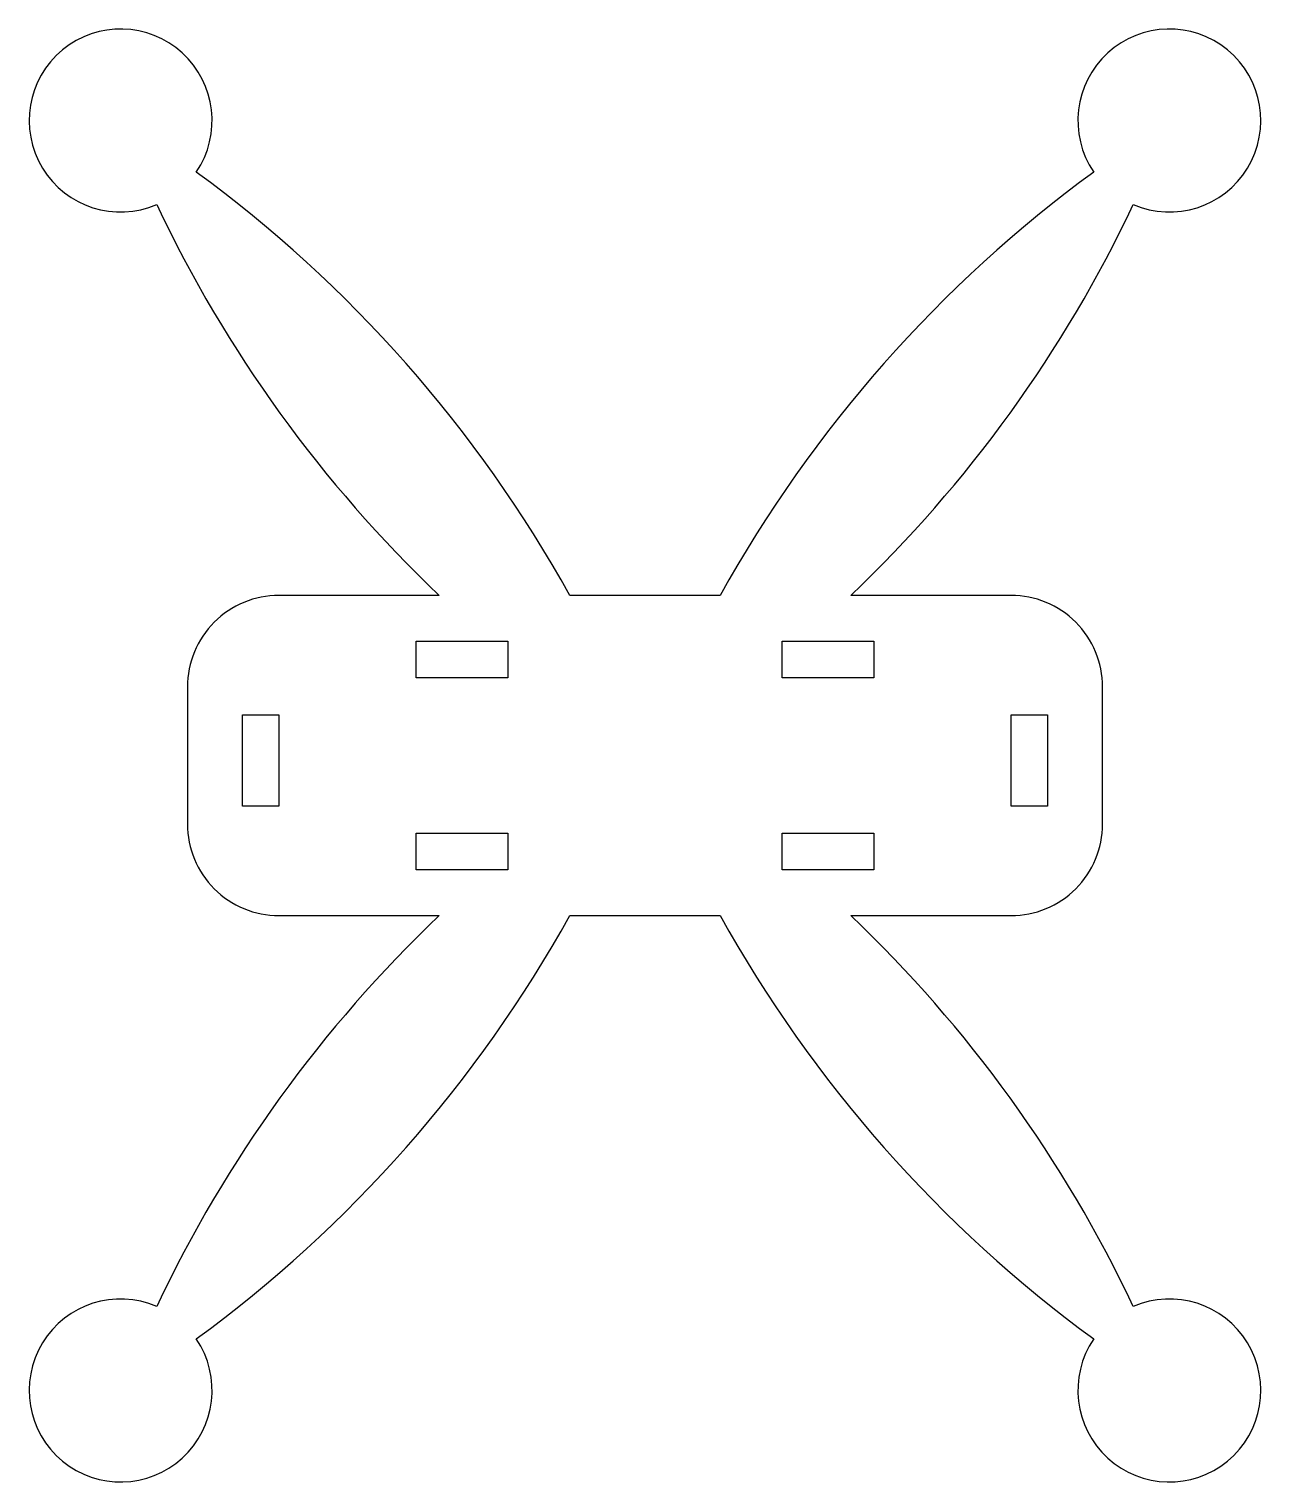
# Model space of a CAD drawing. Header units: millimetres. Extents: x -67 to 67, y -79 to 79.
import ezdxf

# ---------------------------------------------------------------- set-up
doc = ezdxf.new("R2010")
doc.units = ezdxf.units.MM

msp = doc.modelspace()

# ---------------------------------------------------------------- linework, layer by layer
msp.add_lwpolyline([(22.49, -17.5), (40, -17.5, 0.414214), (50, -7.5), (50, 7.5, 0.414214), (40, 17.5), (22.49, 17.5, 0.092466), (53.36, 60.21, 7.001486), (49.04, 63.77, 0.108626), (8.22, 17.5), (-8.22, 17.5, 0.108626), (-49.04, 63.77, 7.001486), (-53.36, 60.21, 0.092466), (-22.49, 17.5), (-40, 17.5, 0.414214), (-50, 7.5), (-50, -7.5, 0.414214), (-40, -17.5), (-22.49, -17.5, 0.092466), (-53.36, -60.21, 7.001486), (-49.04, -63.77, 0.108626), (-8.22, -17.5), (8.22, -17.5, 0.108626), (49.04, -63.77, 7.001486), (53.36, -60.21, 0.092466)], format="xyb", close=True)
for points in [[(-15, 8.5), (-25, 8.5), (-25, 12.5), (-15, 12.5)], [(25, 12.5), (25, 8.5), (15, 8.5), (15, 12.5)], [(-44, -5.55), (-44, 4.45), (-40, 4.45), (-40, -5.55)], [(44, -5.55), (40, -5.55), (40, 4.45), (44, 4.45)], [(-15, -8.5), (-15, -12.5), (-25, -12.5), (-25, -8.5)], [(25, -12.5), (15, -12.5), (15, -8.5), (25, -8.5)]]:
    msp.add_lwpolyline(points, close=True)

doc.saveas('drawing.dxf')
